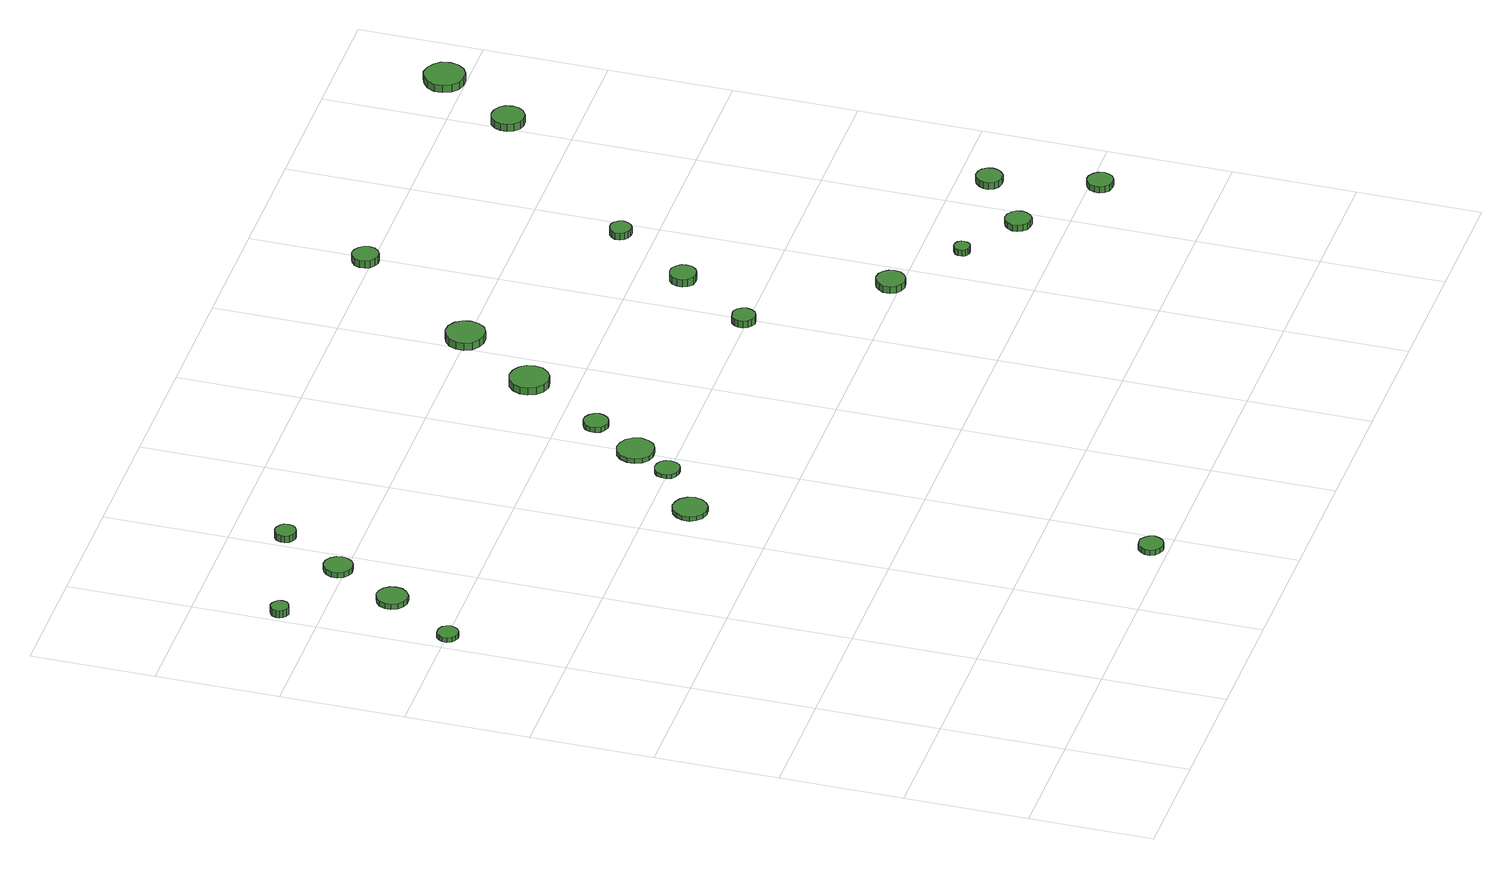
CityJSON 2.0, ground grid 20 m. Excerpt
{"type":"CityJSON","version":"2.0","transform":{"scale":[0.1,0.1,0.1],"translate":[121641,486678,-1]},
"CityObjects":{
"tree1":{"type":"SolitaryVegetationObject","attributes":{"function":"something"},"geometry":[{"type":"MultiSurface","lod":"1","boundaries":[[[0,1,2,3,4,5,6,7,8,9,10,11,12,13,14]],[[15,16,17,18,19,20,21,22,23,24,25,26,27,28,29]],[[0,29,28,1]],[[1,28,27,2]],[[2,27,26,3]],[[3,26,25,4]],[[4,25,24,5]],[[5,24,23,6]],[[6,23,22,7]],[[7,22,21,8]],[[8,21,20,9]],[[9,20,19,10]],[[10,19,18,11]],[[11,18,17,12]],[[12,17,16,13]],[[13,16,15,14]],[[14,15,29,0]]]}]},
"tree2":{"type":"SolitaryVegetationObject","attributes":{"function":"something"},"geometry":[{"type":"MultiSurface","lod":"1","boundaries":[[[30,31,32,33,34,35,36,37,38,39,40,41,42,43,44]],[[45,46,47,48,49,50,51,52,53,54,55,56,57,58,59]],[[30,59,58,31]],[[31,58,57,32]],[[32,57,56,33]],[[33,56,55,34]],[[34,55,54,35]],[[35,54,53,36]],[[36,53,52,37]],[[37,52,51,38]],[[38,51,50,39]],[[39,50,49,40]],[[40,49,48,41]],[[41,48,47,42]],[[42,47,46,43]],[[43,46,45,44]],[[44,45,59,30]]]}]},
"tree3":{"type":"SolitaryVegetationObject","attributes":{"function":"something"},"geometry":[{"type":"MultiSurface","lod":"1","boundaries":[[[60,61,62,63,64,65,66,67,68,69,70,71,72,73,74]],[[75,76,77,78,79,80,81,82,83,84,85,86,87,88,89]],[[60,89,88,61]],[[61,88,87,62]],[[62,87,86,63]],[[63,86,85,64]],[[64,85,84,65]],[[65,84,83,66]],[[66,83,82,67]],[[67,82,81,68]],[[68,81,80,69]],[[69,80,79,70]],[[70,79,78,71]],[[71,78,77,72]],[[72,77,76,73]],[[73,76,75,74]],[[74,75,89,60]]]}]},
"tree4":{"type":"SolitaryVegetationObject","attributes":{"function":"something"},"geometry":[{"type":"MultiSurface","lod":"1","boundaries":[[[90,91,92,93,94,95,96,97,98,99,100,101,102,103,104]],[[105,106,107,108,109,110,111,112,113,114,115,116,117,118,119]],[[90,119,118,91]],[[91,118,117,92]],[[92,117,116,93]],[[93,116,115,94]],[[94,115,114,95]],[[95,114,113,96]],[[96,113,112,97]],[[97,112,111,98]],[[98,111,110,99]],[[99,110,109,100]],[[100,109,108,101]],[[101,108,107,102]],[[102,107,106,103]],[[103,106,105,104]],[[104,105,119,90]]]}]},
"tree5":{"type":"SolitaryVegetationObject","attributes":{"function":"something"},"geometry":[{"type":"MultiSurface","lod":"1","boundaries":[[[120,121,122,123,124,125,126,127,128,129,130,131,132,133,134]],[[135,136,137,138,139,140,141,142,143,144,145,146,147,148,149]],[[120,149,148,121]],[[121,148,147,122]],[[122,147,146,123]],[[123,146,145,124]],[[124,145,144,125]],[[125,144,143,126]],[[126,143,142,127]],[[127,142,141,128]],[[128,141,140,129]],[[129,140,139,130]],[[130,139,138,131]],[[131,138,137,132]],[[132,137,136,133]],[[133,136,135,134]],[[134,135,149,120]]]}]},
"tree6":{"type":"SolitaryVegetationObject","attributes":{"function":"something"},"geometry":[{"type":"MultiSurface","lod":"1","boundaries":[[[150,151,152,153,154,155,156,157,158,159,160,161,162,163,164]],[[165,166,167,168,169,170,171,172,173,174,175,176,177,178,179]],[[150,179,178,151]],[[151,178,177,152]],[[152,177,176,153]],[[153,176,175,154]],[[154,175,174,155]],[[155,174,173,156]],[[156,173,172,157]],[[157,172,171,158]],[[158,171,170,159]],[[159,170,169,160]],[[160,169,168,161]],[[161,168,167,162]],[[162,167,166,163]],[[163,166,165,164]],[[164,165,179,150]]]}]},
"tree7":{"type":"SolitaryVegetationObject","attributes":{"function":"something"},"geometry":[{"type":"MultiSurface","lod":"1","boundaries":[[[180,181,182,183,184,185,186,187,188,189,190,191,192,193,194]],[[195,196,197,198,199,200,201,202,203,204,205,206,207,208,209]],[[180,209,208,181]],[[181,208,207,182]],[[182,207,206,183]],[[183,206,205,184]],[[184,205,204,185]],[[185,204,203,186]],[[186,203,202,187]],[[187,202,201,188]],[[188,201,200,189]],[[189,200,199,190]],[[190,199,198,191]],[[191,198,197,192]],[[192,197,196,193]],[[193,196,195,194]],[[194,195,209,180]]]}]},
"tree8":{"type":"SolitaryVegetationObject","attributes":{"function":"something"},"geometry":[{"type":"MultiSurface","lod":"1","boundaries":[[[210,211,212,213,214,215,216,217,218,219,220,221,222,223,224]],[[225,226,227,228,229,230,231,232,233,234,235,236,237,238,239]],[[210,239,238,211]],[[211,238,237,212]],[[212,237,236,213]],[[213,236,235,214]],[[214,235,234,215]],[[215,234,233,216]],[[216,233,232,217]],[[217,232,231,218]],[[218,231,230,219]],[[219,230,229,220]],[[220,229,228,221]],[[221,228,227,222]],[[222,227,226,223]],[[223,226,225,224]],[[224,225,239,210]]]}]},
"tree9":{"type":"SolitaryVegetationObject","attributes":{"function":"something"},"geometry":[{"type":"MultiSurface","lod":"1","boundaries":[[[240,241,242,243,244,245,246,247,248,249,250,251,252,253,254]],[[255,256,257,258,259,260,261,262,263,264,265,266,267,268,269]],[[240,269,268,241]],[[241,268,267,242]],[[242,267,266,243]],[[243,266,265,244]],[[244,265,264,245]],[[245,264,263,246]],[[246,263,262,247]],[[247,262,261,248]],[[248,261,260,249]],[[249,260,259,250]],[[250,259,258,251]],[[251,258,257,252]],[[252,257,256,253]],[[253,256,255,254]],[[254,255,269,240]]]}]},
"tree10":{"type":"SolitaryVegetationObject","attributes":{"function":"something"},"geometry":[{"type":"MultiSurface","lod":"1","boundaries":[[[270,271,272,273,274,275,276,277,278,279,280,281,282,283,284]],[[285,286,287,288,289,290,291,292,293,294,295,296,297,298,299]],[[270,299,298,271]],[[271,298,297,272]],[[272,297,296,273]],[[273,296,295,274]],[[274,295,294,275]],[[275,294,293,276]],[[276,293,292,277]],[[277,292,291,278]],[[278,291,290,279]],[[279,290,289,280]],[[280,289,288,281]],[[281,288,287,282]],[[282,287,286,283]],[[283,286,285,284]],[[284,285,299,270]]]}]},
"tree11":{"type":"SolitaryVegetationObject","attributes":{"function":"something"},"geometry":[{"type":"MultiSurface","lod":"1","boundaries":[[[300,301,302,303,304,305,306,307,308,309,310,311,312,313,314]],[[315,316,317,318,319,320,321,322,323,324,325,326,327,328,329]],[[300,329,328,301]],[[301,328,327,302]],[[302,327,326,303]],[[303,326,325,304]],[[304,325,324,305]],[[305,324,323,306]],[[306,323,322,307]],[[307,322,321,308]],[[308,321,320,309]],[[309,320,319,310]],[[310,319,318,311]],[[311,318,317,312]],[[312,317,316,313]],[[313,316,315,314]],[[314,315,329,300]]]}]},
"tree12":{"type":"SolitaryVegetationObject","attributes":{"function":"something"},"geometry":[{"type":"MultiSurface","lod":"1","boundaries":[[[330,331,332,333,334,335,336,337,338,339,340,341,342,343,344]],[[345,346,347,348,349,350,351,352,353,354,355,356,357,358,359]],[[330,359,358,331]],[[331,358,357,332]],[[332,357,356,333]],[[333,356,355,334]],[[334,355,354,335]],[[335,354,353,336]],[[336,353,352,337]],[[337,352,351,338]],[[338,351,350,339]],[[339,350,349,340]],[[340,349,348,341]],[[341,348,347,342]],[[342,347,346,343]],[[343,346,345,344]],[[344,345,359,330]]]}]},
"tree13":{"type":"SolitaryVegetationObject","attributes":{"function":"something"},"geometry":[{"type":"MultiSurface","lod":"1","boundaries":[[[360,361,362,363,364,365,366,367,368,369,370,371,372,373,374]],[[375,376,377,378,379,380,381,382,383,384,385,386,387,388,389]],[[360,389,388,361]],[[361,388,387,362]],[[362,387,386,363]],[[363,386,385,364]],[[364,385,384,365]],[[365,384,383,366]],[[366,383,382,367]],[[367,382,381,368]],[[368,381,380,369]],[[369,380,379,370]],[[370,379,378,371]],[[371,378,377,372]],[[372,377,376,373]],[[373,376,375,374]],[[374,375,389,360]]]}]},
"tree14":{"type":"SolitaryVegetationObject","attributes":{"function":"something"},"geometry":[{"type":"MultiSurface","lod":"1","boundaries":[[[390,391,392,393,394,395,396,397,398,399,400,401,402,403,404]],[[405,406,407,408,409,410,411,412,413,414,415,416,417,418,419]],[[390,419,418,391]],[[391,418,417,392]],[[392,417,416,393]],[[393,416,415,394]],[[394,415,414,395]],[[395,414,413,396]],[[396,413,412,397]],[[397,412,411,398]],[[398,411,410,399]],[[399,410,409,400]],[[400,409,408,401]],[[401,408,407,402]],[[402,407,406,403]],[[403,406,405,404]],[[404,405,419,390]]]}]},
"tree15":{"type":"SolitaryVegetationObject","attributes":{"function":"something"},"geometry":[{"type":"MultiSurface","lod":"1","boundaries":[[[420,421,422,423,424,425,426,427,428,429,430,431,432,433,434]],[[435,436,437,438,439,440,441,442,443,444,445,446,447,448,449]],[[420,449,448,421]],[[421,448,447,422]],[[422,447,446,423]],[[423,446,445,424]],[[424,445,444,425]],[[425,444,443,426]],[[426,443,442,427]],[[427,442,441,428]],[[428,441,440,429]],[[429,440,439,430]],[[430,439,438,431]],[[431,438,437,432]],[[432,437,436,433]],[[433,436,435,434]],[[434,435,449,420]]]}]},
"tree16":{"type":"SolitaryVegetationObject","attributes":{"function":"something"},"geometry":[{"type":"MultiSurface","lod":"1","boundaries":[[[450,451,452,453,454,455,456,457,458,459,460,461,462,463,464]],[[465,466,467,468,469,470,471,472,473,474,475,476,477,478,479]],[[450,479,478,451]],[[451,478,477,452]],[[452,477,476,453]],[[453,476,475,454]],[[454,475,474,455]],[[455,474,473,456]],[[456,473,472,457]],[[457,472,471,458]],[[458,471,470,459]],[[459,470,469,460]],[[460,469,468,461]],[[461,468,467,462]],[[462,467,466,463]],[[463,466,465,464]],[[464,465,479,450]]]}]},
"tree17":{"type":"SolitaryVegetationObject","attributes":{"function":"something"},"geometry":[{"type":"MultiSurface","lod":"1","boundaries":[[[480,481,482,483,484,485,486,487,488,489,490,491,492,493,494]],[[495,496,497,498,499,500,501,502,503,504,505,506,507,508,509]],[[480,509,508,481]],[[481,508,507,482]],[[482,507,506,483]],[[483,506,505,484]],[[484,505,504,485]],[[485,504,503,486]],[[486,503,502,487]],[[487,502,501,488]],[[488,501,500,489]],[[489,500,499,490]],[[490,499,498,491]],[[491,498,497,492]],[[492,497,496,493]],[[493,496,495,494]],[[494,495,509,480]]]}]},
"tree18":{"type":"SolitaryVegetationObject","attributes":{"function":"something"},"geometry":[{"type":"MultiSurface","lod":"1","boundaries":[[[510,511,512,513,514,515,516,517,518,519,520,521,522,523,524]],[[525,526,527,528,529,530,531,532,533,534,535,536,537,538,539]],[[510,539,538,511]],[[511,538,537,512]],[[512,537,536,513]],[[513,536,535,514]],[[514,535,534,515]],[[515,534,533,516]],[[516,533,532,517]],[[517,532,531,518]],[[518,531,530,519]],[[519,530,529,520]],[[520,529,528,521]],[[521,528,527,522]],[[522,527,526,523]],[[523,526,525,524]],[[524,525,539,510]]]}]},
"tree19":{"type":"SolitaryVegetationObject","attributes":{"function":"something"},"geometry":[{"type":"MultiSurface","lod":"1","boundaries":[[[540,541,542,543,544,545,546,547,548,549,550,551,552,553,554]],[[555,556,557,558,559,560,561,562,563,564,565,566,567,568,569]],[[540,569,568,541]],[[541,568,567,542]],[[542,567,566,543]],[[543,566,565,544]],[[544,565,564,545]],[[545,564,563,546]],[[546,563,562,547]],[[547,562,561,548]],[[548,561,560,549]],[[549,560,559,550]],[[550,559,558,551]],[[551,558,557,552]],[[552,557,556,553]],[[553,556,555,554]],[[554,555,569,540]]]}]},
"tree20":{"type":"SolitaryVegetationObject","attributes":{"function":"something"},"geometry":[{"type":"MultiSurface","lod":"1","boundaries":[[[570,571,572,573,574,575,576,577,578,579,580,581,582,583,584]],[[585,586,587,588,589,590,591,592,593,594,595,596,597,598,599]],[[570,599,598,571]],[[571,598,597,572]],[[572,597,596,573]],[[573,596,595,574]],[[574,595,594,575]],[[575,594,593,576]],[[576,593,592,577]],[[577,592,591,578]],[[578,591,590,579]],[[579,590,589,580]],[[580,589,588,581]],[[581,588,587,582]],[[582,587,586,583]],[[583,586,585,584]],[[584,585,599,570]]]}]},
"tree21":{"type":"SolitaryVegetationObject","attributes":{"function":"something"},"geometry":[{"type":"MultiSurface","lod":"1","boundaries":[[[600,601,602,603,604,605,606,607,608,609,610,611,612,613,614]],[[615,616,617,618,619,620,621,622,623,624,625,626,627,628,629]],[[600,629,628,601]],[[601,628,627,602]],[[602,627,626,603]],[[603,626,625,604]],[[604,625,624,605]],[[605,624,623,606]],[[606,623,622,607]],[[607,622,621,608]],[[608,621,620,609]],[[609,620,619,610]],[[610,619,618,611]],[[611,618,617,612]],[[612,617,616,613]],[[613,616,615,614]],[[614,615,629,600]]]}]},
"tree22":{"type":"SolitaryVegetationObject","attributes":{"function":"something"},"geometry":[{"type":"MultiSurface","lod":"1","boundaries":[[[630,631,632,633,634,635,636,637,638,639,640,641,642,643,644]],[[645,646,647,648,649,650,651,652,653,654,655,656,657,658,659]],[[630,659,658,631]],[[631,658,657,632]],[[632,657,656,633]],[[633,656,655,634]],[[634,655,654,635]],[[635,654,653,636]],[[636,653,652,637]],[[637,652,651,638]],[[638,651,650,639]],[[639,650,649,640]],[[640,649,648,641]],[[641,648,647,642]],[[642,647,646,643]],[[643,646,645,644]],[[644,645,659,630]]]}]},
"tree23":{"type":"SolitaryVegetationObject","attributes":{"function":"something"},"geometry":[{"type":"MultiSurface","lod":"1","boundaries":[[[660,661,662,663,664,665,666,667,668,669,670,671,672,673,674]],[[675,676,677,678,679,680,681,682,683,684,685,686,687,688,689]],[[660,689,688,661]],[[661,688,687,662]],[[662,687,686,663]],[[663,686,685,664]],[[664,685,684,665]],[[665,684,683,666]],[[666,683,682,667]],[[667,682,681,668]],[[668,681,680,669]],[[669,680,679,670]],[[670,679,678,671]],[[671,678,677,672]],[[672,677,676,673]],[[673,676,675,674]],[[674,675,689,660]]]}]}
},
"vertices":[
[51,999,15],[49,1006,15],[45,1012,15],[39,1015,15],[32,1016,15],[25,1014,15],[20,1009,15],[17,1003,15],[17,996,15],[20,989,15],[25,985,15],[32,982,15],[39,983,15],[45,987,15],[49,992,15],[49,992,7],[45,987,7],[39,983,7],[32,982,7],[25,985,7],[20,989,7],[17,996,7],[17,1003,7],[20,1009,7],[25,1014,7],[32,1016,7],[39,1015,7],[45,1012,7],[49,1006,7],[51,999,7],
[38,1265,20],[37,1271,20],[33,1276,20],[28,1279,20],[22,1280,20],[16,1278,20],[12,1274,20],[9,1268,20],[9,1262,20],[12,1257,20],[16,1253,20],[22,1251,20],[28,1252,20],[33,1255,20],[37,1259,20],[37,1259,7],[33,1255,7],[28,1252,7],[22,1251,7],[16,1253,7],[12,1257,7],[9,1262,7],[9,1268,7],[12,1274,7],[16,1278,7],[22,1280,7],[28,1279,7],[33,1276,7],[37,1271,7],[38,1265,7],
[129,1109,16],[127,1119,16],[121,1127,16],[112,1133,16],[102,1134,16],[92,1130,16],[84,1124,16],[80,1114,16],[80,1104,16],[84,1094,16],[92,1088,16],[102,1084,16],[112,1085,16],[121,1091,16],[127,1099,16],[127,1099,7],[121,1091,7],[112,1085,7],[102,1084,7],[92,1088,7],[84,1094,7],[80,1104,7],[80,1114,7],[84,1124,7],[92,1130,7],[102,1134,7],[112,1133,7],[121,1127,7],[127,1119,7],[129,1109,7],
[184,1212,17],[182,1221,17],[177,1229,17],[169,1234,17],[159,1235,17],[150,1232,17],[143,1226,17],[139,1217,17],[139,1207,17],[143,1198,17],[150,1192,17],[159,1189,17],[169,1190,17],[177,1195,17],[182,1203,17],[182,1203,8],[177,1195,8],[169,1190,8],[159,1189,8],[150,1192,8],[143,1198,8],[139,1207,8],[139,1217,8],[143,1226,8],[150,1232,8],[159,1235,8],[169,1234,8],[177,1229,8],[182,1221,8],[184,1212,8],
[589,29,17],[587,37,17],[582,43,17],[575,48,17],[567,48,17],[559,46,17],[553,40,17],[549,33,17],[549,25,17],[553,17,17],[559,12,17],[567,9,17],[575,10,17],[582,14,17],[587,21,17],[587,21,8],[582,14,8],[575,10,8],[567,9,8],[559,12,8],[553,17,8],[549,25,8],[549,33,8],[553,40,8],[559,46,8],[567,48,8],[575,48,8],[582,43,8],[587,37,8],[589,29,8],
[238,1314,23],[237,1321,23],[233,1326,23],[226,1330,23],[220,1331,23],[213,1329,23],[208,1324,23],[205,1317,23],[205,1311,23],[208,1304,23],[213,1300,23],[220,1297,23],[226,1298,23],[233,1302,23],[237,1307,23],[237,1307,11],[233,1302,11],[226,1298,11],[220,1297,11],[213,1300,11],[208,1304,11],[205,1311,11],[205,1317,11],[208,1324,11],[213,1329,11],[220,1331,11],[226,1330,11],[233,1326,11],[237,1321,11],[238,1314,11],
[494,737,17],[491,748,17],[484,758,17],[475,763,17],[463,765,17],[452,761,17],[444,753,17],[439,743,17],[439,731,17],[444,721,17],[452,713,17],[463,710,17],[475,711,17],[484,717,17],[491,726,17],[491,726,9],[484,717,9],[475,711,9],[463,710,9],[452,713,9],[444,721,9],[439,731,9],[439,743,9],[444,753,9],[452,761,9],[463,765,9],[475,763,9],[484,758,9],[491,748,9],[494,737,9],
[583,802,15],[581,810,15],[577,817,15],[569,821,15],[561,822,15],[553,819,15],[547,814,15],[544,806,15],[544,798,15],[547,790,15],[553,785,15],[561,782,15],[569,783,15],[577,787,15],[581,794,15],[581,794,8],[577,787,8],[569,783,8],[561,782,8],[553,785,8],[547,790,8],[544,798,8],[544,806,8],[547,814,8],[553,819,8],[561,822,8],[569,821,8],[577,817,8],[581,810,8],[583,802,8],
[629,863,16],[626,875,16],[619,885,16],[608,891,16],[596,893,16],[584,889,16],[575,881,16],[570,869,16],[570,857,16],[575,846,16],[584,837,16],[596,834,16],[608,835,16],[619,841,16],[626,851,16],[626,851,8],[619,841,8],[608,835,8],[596,834,8],[584,837,8],[575,846,8],[570,857,8],[570,869,8],[575,881,8],[584,889,8],[596,893,8],[608,891,8],[619,885,8],[626,875,8],[629,863,8],
[674,943,17],[672,951,17],[667,958,17],[660,962,17],[652,963,17],[644,960,17],[638,955,17],[635,947,17],[635,939,17],[638,931,17],[644,926,17],[652,923,17],[660,924,17],[667,928,17],[672,935,17],[672,935,8],[667,928,8],[660,924,8],[652,923,8],[644,926,8],[638,931,8],[635,939,8],[635,947,8],[638,955,8],[644,960,8],[652,963,8],[660,962,8],[667,958,8],[672,951,8],[674,943,8],
[767,1074,21],[765,1086,21],[757,1097,21],[746,1103,21],[733,1105,21],[720,1101,21],[710,1092,21],[705,1080,21],[705,1067,21],[710,1055,21],[720,1046,21],[733,1042,21],[746,1044,21],[757,1050,21],[765,1061,21],[765,1061,8],[757,1050,8],[746,1044,8],[733,1042,8],[720,1046,8],[710,1055,8],[705,1067,8],[705,1080,8],[710,1092,8],[720,1101,8],[733,1105,8],[746,1103,8],[757,1097,8],[765,1086,8],[767,1074,8],
[848,1200,28],[845,1213,28],[838,1223,28],[826,1230,28],[813,1231,28],[801,1227,28],[791,1218,28],[786,1206,28],[786,1193,28],[791,1181,28],[801,1173,28],[813,1169,28],[826,1170,28],[838,1176,28],[845,1187,28],[845,1187,15],[838,1176,15],[826,1170,15],[813,1169,15],[801,1173,15],[791,1181,15],[786,1193,15],[786,1206,15],[791,1218,15],[801,1227,15],[813,1231,15],[826,1230,15],[838,1223,15],[845,1213,15],[848,1200,15],
[1014,806,19],[1012,813,19],[1008,820,19],[1001,824,19],[993,824,19],[986,822,19],[980,817,19],[977,810,19],[977,802,19],[980,795,19],[986,790,19],[993,787,19],[1001,788,19],[1008,792,19],[1012,798,19],[1012,798,7],[1008,792,7],[1001,788,7],[993,787,7],[986,790,7],[980,795,7],[977,802,7],[977,810,7],[980,817,7],[986,822,7],[993,824,7],[1001,824,7],[1008,820,7],[1012,813,7],[1014,806,7],
[1178,617,19],[1176,626,19],[1170,634,19],[1162,639,19],[1152,640,19],[1143,637,19],[1136,630,19],[1132,622,19],[1132,612,19],[1136,603,19],[1143,597,19],[1152,594,19],[1162,595,19],[1170,600,19],[1176,607,19],[1176,607,7],[1170,600,7],[1162,595,7],[1152,594,7],[1143,597,7],[1136,603,7],[1132,612,7],[1132,622,7],[1136,630,7],[1143,637,7],[1152,640,7],[1162,639,7],[1170,634,7],[1176,626,7],[1178,617,7],
[1101,928,20],[1100,936,20],[1094,943,20],[1087,948,20],[1078,949,20],[1070,946,20],[1063,940,20],[1060,932,20],[1060,923,20],[1063,915,20],[1070,909,20],[1078,907,20],[1087,908,20],[1094,912,20],[1100,919,20],[1100,919,7],[1094,912,7],[1087,908,7],[1078,907,7],[1070,909,7],[1063,915,7],[1060,923,7],[1060,932,7],[1063,940,7],[1070,946,7],[1078,949,7],[1087,948,7],[1094,943,7],[1100,936,7],[1101,928,7],
[999,1407,30],[997,1415,30],[992,1422,30],[984,1427,30],[976,1428,30],[968,1425,30],[961,1419,30],[958,1411,30],[958,1402,30],[961,1395,30],[968,1389,30],[976,1386,30],[984,1387,30],[992,1391,30],[997,1398,30],[997,1398,17],[992,1391,17],[984,1387,17],[976,1386,17],[968,1389,17],[961,1395,17],[958,1402,17],[958,1411,17],[961,1419,17],[968,1425,17],[976,1428,17],[984,1427,17],[992,1422,17],[997,1415,17],[999,1407,17],
[1285,537,19],[1284,542,19],[1281,547,19],[1276,549,19],[1271,550,19],[1266,548,19],[1262,545,19],[1260,540,19],[1260,534,19],[1262,529,19],[1266,526,19],[1271,524,19],[1276,525,19],[1281,527,19],[1284,532,19],[1284,532,8],[1281,527,8],[1276,525,8],[1271,524,8],[1266,526,8],[1262,529,8],[1260,534,8],[1260,540,8],[1262,545,8],[1266,548,8],[1271,550,8],[1276,549,8],[1281,547,8],[1284,542,8],[1285,537,8],
[1186,1054,23],[1184,1061,23],[1180,1067,23],[1174,1070,23],[1167,1071,23],[1160,1069,23],[1154,1064,23],[1151,1058,23],[1151,1050,23],[1154,1044,23],[1160,1039,23],[1167,1037,23],[1174,1037,23],[1180,1041,23],[1184,1047,23],[1184,1047,11],[1180,1041,11],[1174,1037,11],[1167,1037,11],[1160,1039,11],[1154,1044,11],[1151,1050,11],[1151,1058,11],[1154,1064,11],[1160,1069,11],[1167,1071,11],[1174,1070,11],[1180,1067,11],[1184,1061,11],[1186,1054,11],
[1390,475,19],[1388,484,19],[1383,490,19],[1376,495,19],[1367,496,19],[1359,493,19],[1353,487,19],[1349,479,19],[1349,471,19],[1353,463,19],[1359,457,19],[1367,455,19],[1376,455,19],[1383,460,19],[1388,467,19],[1388,467,8],[1383,460,8],[1376,455,8],[1367,455,8],[1359,457,8],[1353,463,8],[1349,471,8],[1349,479,8],[1353,487,8],[1359,493,8],[1367,496,8],[1376,495,8],[1383,490,8],[1388,484,8],[1390,475,8],
[1528,384,19],[1526,392,19],[1521,399,19],[1513,404,19],[1505,405,19],[1497,402,19],[1490,396,19],[1487,388,19],[1487,380,19],[1490,372,19],[1497,366,19],[1505,364,19],[1513,364,19],[1521,369,19],[1526,376,19],[1526,376,8],[1521,369,8],[1513,364,8],[1505,364,8],[1497,366,8],[1490,372,8],[1487,380,8],[1487,388,8],[1490,396,8],[1497,402,8],[1505,405,8],[1513,404,8],[1521,399,8],[1526,392,8],[1528,384,8],
[1488,550,21],[1486,559,21],[1481,566,21],[1474,570,21],[1465,571,21],[1457,568,21],[1451,562,21],[1447,554,21],[1447,546,21],[1451,538,21],[1457,532,21],[1465,530,21],[1474,530,21],[1481,535,21],[1486,542,21],[1486,542,9],[1481,535,9],[1474,530,9],[1465,530,9],[1457,532,9],[1451,538,9],[1447,546,9],[1447,554,9],[1451,562,9],[1457,568,9],[1465,571,9],[1474,570,9],[1481,566,9],[1486,559,9],[1488,550,9],
[1441,1306,24],[1439,1317,24],[1433,1325,24],[1423,1331,24],[1412,1332,24],[1402,1329,24],[1394,1321,24],[1390,1311,24],[1390,1301,24],[1394,1291,24],[1402,1283,24],[1412,1280,24],[1423,1281,24],[1433,1287,24],[1439,1295,24],[1439,1295,11],[1433,1287,11],[1423,1281,11],[1412,1280,11],[1402,1283,11],[1394,1291,11],[1390,1301,11],[1390,1311,11],[1394,1321,11],[1402,1329,11],[1412,1332,11],[1423,1331,11],[1433,1325,11],[1439,1317,11],[1441,1306,11],
[1534,1433,21],[1531,1447,21],[1523,1457,21],[1511,1464,21],[1498,1466,21],[1485,1461,21],[1475,1452,21],[1469,1440,21],[1469,1427,21],[1475,1414,21],[1485,1405,21],[1498,1401,21],[1511,1402,21],[1523,1409,21],[1531,1420,21],[1531,1420,8],[1523,1409,8],[1511,1402,8],[1498,1401,8],[1485,1405,8],[1475,1414,8],[1469,1427,8],[1469,1440,8],[1475,1452,8],[1485,1461,8],[1498,1466,8],[1511,1464,8],[1523,1457,8],[1531,1447,8],[1534,1433,8]
]}
